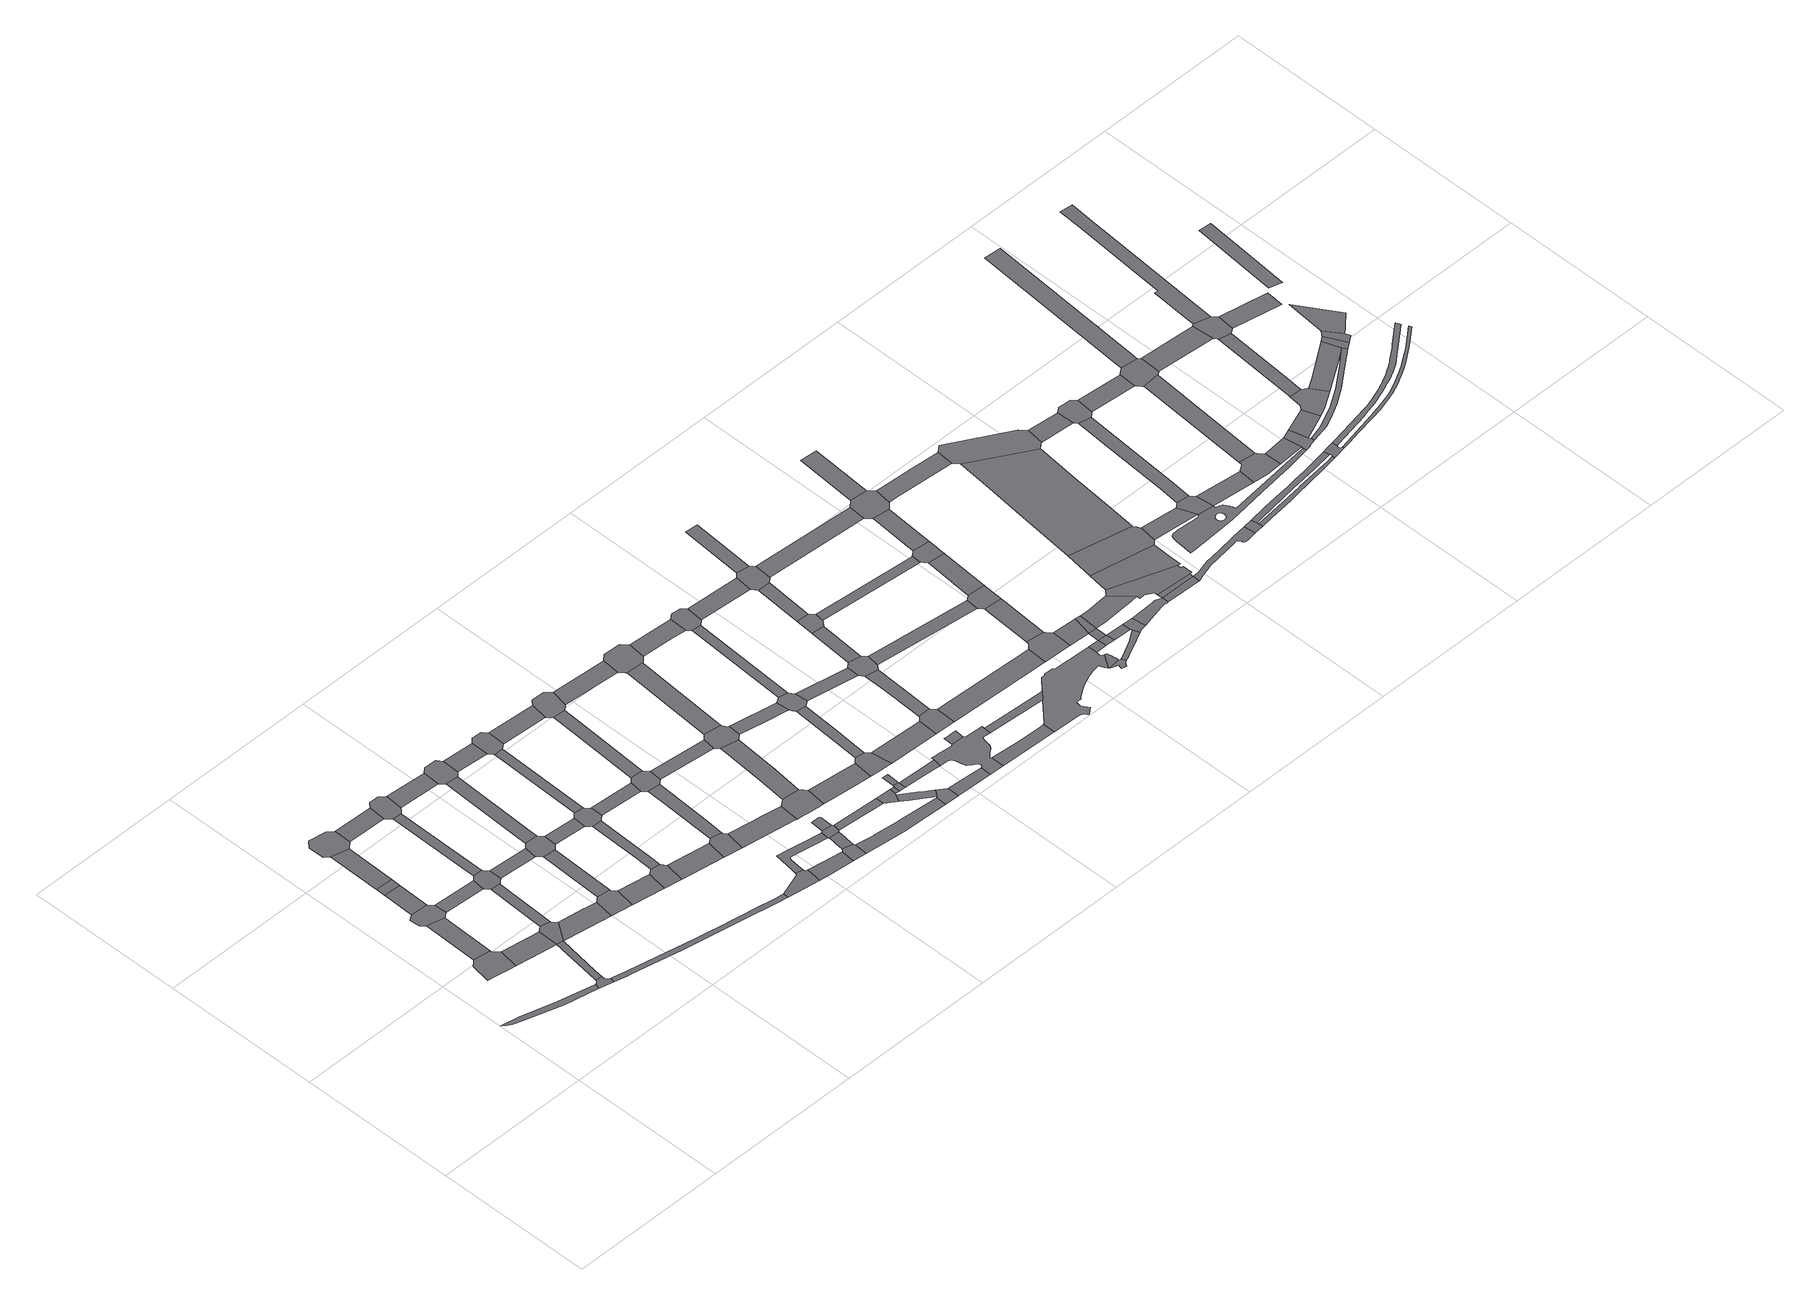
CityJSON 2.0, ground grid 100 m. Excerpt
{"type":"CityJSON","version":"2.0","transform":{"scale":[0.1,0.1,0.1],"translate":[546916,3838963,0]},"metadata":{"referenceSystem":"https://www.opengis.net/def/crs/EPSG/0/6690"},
"CityObjects":{
"road1":{"type":"Road","attributes":{"RoadStructureAttribute.sectionType":"1"},"geometry":[{"type":"MultiSurface","lod":"1","boundaries":[[[0,1,2,3,4,5,6,7,8,9]]]}]},
"road2":{"type":"Road","geometry":[{"type":"MultiSurface","lod":"1","boundaries":[[[10,11,12,13,14,15,16,17,18,19,20,21]]]}]},
"road3":{"type":"Road","attributes":{"RoadStructureAttribute.sectionType":"1"},"geometry":[{"type":"MultiSurface","lod":"1","boundaries":[[[22,10,21,23]]]}]},
"road4":{"type":"Road","geometry":[{"type":"MultiSurface","lod":"1","boundaries":[[[24,25,26,27,28,29,30,9,8,31,32]]]}]},
"road5":{"type":"Road","geometry":[{"type":"MultiSurface","lod":"1","boundaries":[[[33,34,35,36,37,38,39,22,23,40,41,42,43,44,45]]]}]},
"road6":{"type":"Road","attributes":{"RoadStructureAttribute.sectionType":"1"},"geometry":[{"type":"MultiSurface","lod":"1","boundaries":[[[18,17,46,47,48]]]}]},
"road7":{"type":"Road","attributes":{"RoadStructureAttribute.sectionType":"1"},"geometry":[{"type":"MultiSurface","lod":"1","boundaries":[[[49,50,33,45,51]]]}]},
"road8":{"type":"Road","attributes":{"RoadStructureAttribute.sectionType":"1"},"geometry":[{"type":"MultiSurface","lod":"1","boundaries":[[[47,52,28,27,53,54]]]}]},
"road9":{"type":"Road","geometry":[{"type":"MultiSurface","lod":"1","boundaries":[[[55,49,51,56,57]]]}]},
"road10":{"type":"Road","attributes":{"RoadStructureAttribute.sectionType":"1"},"geometry":[{"type":"MultiSurface","lod":"1","boundaries":[[[58,59,55,57,60,61]]]}]},
"road11":{"type":"Road","attributes":{"RoadStructureAttribute.sectionType":"1"},"geometry":[{"type":"MultiSurface","lod":"1","boundaries":[[[62,43,42,63,64,65]]]}]},
"road12":{"type":"Road","geometry":[{"type":"MultiSurface","lod":"1","boundaries":[[[66,67,68,48,47,54,69,70,71]]]}]},
"road13":{"type":"Road","geometry":[{"type":"MultiSurface","lod":"1","boundaries":[[[72,73,74,75,76,77,78,58,61,79,80,81,82,83]]]}]},
"road14":{"type":"Road","attributes":{"RoadStructureAttribute.sectionType":"1"},"geometry":[{"type":"MultiSurface","lod":"1","boundaries":[[[84,66,71,85,86]]]}]},
"road15":{"type":"Road","attributes":{"RoadStructureAttribute.sectionType":"1"},"geometry":[{"type":"MultiSurface","lod":"1","boundaries":[[[87,88,69,54,89,90,91]]]}]},
"road16":{"type":"Road","geometry":[{"type":"MultiSurface","lod":"1","boundaries":[[[92,93,94,95,65,64,96,97,98,84,86,99,100,101,102,103,104,105]]]}]},
"road17":{"type":"Road","attributes":{"RoadStructureAttribute.sectionType":"1"},"geometry":[{"type":"MultiSurface","lod":"1","boundaries":[[[82,81,106,107]]]}]},
"road18":{"type":"Road","attributes":{"RoadStructureAttribute.sectionType":"1"},"geometry":[{"type":"MultiSurface","lod":"1","boundaries":[[[108,92,105,109]]]}]},
"road19":{"type":"Road","attributes":{"RoadStructureAttribute.sectionType":"1"},"geometry":[{"type":"MultiSurface","lod":"1","boundaries":[[[110,111,112,113,114,115,116,117,118,119,120,32,31,121,122,123,124,125,126,127,128]]]}]},
"road20":{"type":"Road","geometry":[{"type":"MultiSurface","lod":"1","boundaries":[[[129,130,131,91,90,132,133,134,135,136,137]]]}]},
"road21":{"type":"Road","attributes":{"RoadStructureAttribute.sectionType":"1"},"geometry":[{"type":"MultiSurface","lod":"1","boundaries":[[[102,101,138,139]]]}]},
"road22":{"type":"Road","geometry":[{"type":"MultiSurface","lod":"1","boundaries":[[[140,107,106,141,142,108,109,143,144,145,146,147,148]]]}]},
"road23":{"type":"Road","attributes":{"RoadStructureAttribute.sectionType":"1"},"geometry":[{"type":"MultiSurface","lod":"1","boundaries":[[[149,129,137,150]]]}]},
"road24":{"type":"Road","attributes":{"RoadStructureAttribute.sectionType":"1"},"geometry":[{"type":"MultiSurface","lod":"1","boundaries":[[[133,132,151,152]]]}]},
"road25":{"type":"Road","geometry":[{"type":"MultiSurface","lod":"1","boundaries":[[[153,154,139,138,155,156,149,150,157,158,159,160,161]]]}]},
"road26":{"type":"Road","attributes":{"RoadStructureAttribute.sectionType":"1"},"geometry":[{"type":"MultiSurface","lod":"1","boundaries":[[[146,145,162,163]]]}]},
"road27":{"type":"Road","geometry":[{"type":"MultiSurface","lod":"1","boundaries":[[[164,165,166,152,151,167,168,169,170,171]]]}]},
"road28":{"type":"Road","attributes":{"RoadStructureAttribute.sectionType":"1"},"geometry":[{"type":"MultiSurface","lod":"1","boundaries":[[[172,173,153,161,174,175]]]}]},
"road29":{"type":"Road","attributes":{"RoadStructureAttribute.sectionType":"1"},"geometry":[{"type":"MultiSurface","lod":"1","boundaries":[[[159,158,176,177]]]}]},
"road30":{"type":"Road","attributes":{"RoadStructureAttribute.sectionType":"1"},"geometry":[{"type":"MultiSurface","lod":"1","boundaries":[[[178,179,180,164,171,181,182]]]}]},
"road31":{"type":"Road","geometry":[{"type":"MultiSurface","lod":"1","boundaries":[[[183,163,162,184,185,172,175,186,187,188,189,190]]]}]},
"road32":{"type":"Road","attributes":{"RoadStructureAttribute.sectionType":"1"},"geometry":[{"type":"MultiSurface","lod":"1","boundaries":[[[168,167,191,192]]]}]},
"road33":{"type":"Road","geometry":[{"type":"MultiSurface","lod":"1","boundaries":[[[193,194,195,177,176,196,197,178,182,198,199,200,201,202,203,204]]]}]},
"road34":{"type":"Road","geometry":[{"type":"MultiSurface","lod":"1","boundaries":[[[205,206,207,208,209,128,127,210,211,212,213,214,215]]]}]},
"road35":{"type":"Road","attributes":{"RoadStructureAttribute.sectionType":"1"},"geometry":[{"type":"MultiSurface","lod":"1","boundaries":[[[189,188,216,217]]]}]},
"road36":{"type":"Road","attributes":{"RoadStructureAttribute.sectionType":"1"},"geometry":[{"type":"MultiSurface","lod":"1","boundaries":[[[218,219,193,204]]]}]},
"road37":{"type":"Road","geometry":[{"type":"MultiSurface","lod":"1","boundaries":[[[220,221,222,192,191,223,224,225,226,227]]]}]},
"road38":{"type":"Road","attributes":{"RoadStructureAttribute.sectionType":"1"},"geometry":[{"type":"MultiSurface","lod":"1","boundaries":[[[201,200,228,229]]]}]},
"road39":{"type":"Road","geometry":[{"type":"MultiSurface","lod":"1","boundaries":[[[230,231,217,216,232,233,234,219,218,235,236,237,238,239]]]}]},
"road40":{"type":"Road","attributes":{"RoadStructureAttribute.sectionType":"1"},"geometry":[{"type":"MultiSurface","lod":"1","boundaries":[[[240,212,211,241,242,243]]]}]},
"road41":{"type":"Road","attributes":{"RoadStructureAttribute.sectionType":"1"},"geometry":[{"type":"MultiSurface","lod":"1","boundaries":[[[244,245,246,220,227,247,248,249,250,251]]]}]},
"road42":{"type":"Road","attributes":{"RoadStructureAttribute.sectionType":"1"},"geometry":[{"type":"MultiSurface","lod":"1","boundaries":[[[252,253,254,255,256,205,215,257,258,259,260,261,262,263,264,265,266]]]}]},
"road43":{"type":"Road","attributes":{"RoadStructureAttribute.sectionType":"1"},"geometry":[{"type":"MultiSurface","lod":"1","boundaries":[[[267,268,224,223,269,270,271]]]}]},
"road44":{"type":"Road","geometry":[{"type":"MultiSurface","lod":"1","boundaries":[[[272,229,228,244,251,273,274,275]]]}]},
"road45":{"type":"Road","geometry":[{"type":"MultiSurface","lod":"1","boundaries":[[[276,277,243,242,278,279,280]]]}]},
"road46":{"type":"Road","attributes":{"RoadStructureAttribute.sectionType":"1"},"geometry":[{"type":"MultiSurface","lod":"1","boundaries":[[[238,237,281,282]]]}]},
"road47":{"type":"Road","attributes":{"RoadStructureAttribute.sectionType":"1"},"geometry":[{"type":"MultiSurface","lod":"1","boundaries":[[[283,284,285,276,280,286,287,288]]]}]},
"road48":{"type":"Road","geometry":[{"type":"MultiSurface","lod":"1","boundaries":[[[289,266,265,283,288,290,291,292]]]}]},
"road49":{"type":"Road","attributes":{"RoadStructureAttribute.sectionType":"1"},"geometry":[{"type":"MultiSurface","lod":"1","boundaries":[[[293,294,272,275,295,296]]]}]},
"road50":{"type":"Road","attributes":{"RoadStructureAttribute.sectionType":"1"},"geometry":[{"type":"MultiSurface","lod":"1","boundaries":[[[297,298,299,300,301,289,292]]]}]},
"road51":{"type":"Road","geometry":[{"type":"MultiSurface","lod":"1","boundaries":[[[302,303,304,271,270,305,306,307,308,309,310,311,312]]]}]},
"road52":{"type":"Road","attributes":{"RoadStructureAttribute.sectionType":"1"},"geometry":[{"type":"MultiSurface","lod":"1","boundaries":[[[274,273,313,314]]]}]},
"road53":{"type":"Road","geometry":[{"type":"MultiSurface","lod":"1","boundaries":[[[315,282,281,316,293,296,317,318,319,320]]]}]},
"road54":{"type":"Road","attributes":{"RoadStructureAttribute.sectionType":"1"},"geometry":[{"type":"MultiSurface","lod":"1","boundaries":[[[291,290,321,322]]]}]},
"road55":{"type":"Road","attributes":{"RoadStructureAttribute.sectionType":"1"},"geometry":[{"type":"MultiSurface","lod":"1","boundaries":[[[323,324,325,326,327,279,278,328,329,330,331,332]]]}]},
"road56":{"type":"Road","attributes":{"RoadStructureAttribute.sectionType":"1"},"geometry":[{"type":"MultiSurface","lod":"1","boundaries":[[[333,334,302,312,335,336]]]}]},
"road57":{"type":"Road","attributes":{"RoadStructureAttribute.sectionType":"1"},"geometry":[{"type":"MultiSurface","lod":"1","boundaries":[[[309,308,337,338,339]]]}]},
"road58":{"type":"Road","geometry":[{"type":"MultiSurface","lod":"1","boundaries":[[[340,341,342,314,313,343,344,333,336,345,346,347,348,349,350]]]}]},
"road59":{"type":"Road","geometry":[{"type":"MultiSurface","lod":"1","boundaries":[[[322,321,351,352,353,354]]]}]},
"road60":{"type":"Road","attributes":{"RoadStructureAttribute.sectionType":"1"},"geometry":[{"type":"MultiSurface","lod":"1","boundaries":[[[319,318,355,356,357,358]]]}]},
"road61":{"type":"Road","attributes":{"RoadStructureAttribute.sectionType":"1"},"geometry":[{"type":"MultiSurface","lod":"1","boundaries":[[[354,353,359,360]]]}]},
"road62":{"type":"Road","attributes":{"RoadStructureAttribute.sectionType":"1"},"geometry":[{"type":"MultiSurface","lod":"1","boundaries":[[[361,362,352,351,363,364,365,366]]]}]},
"road63":{"type":"Road","geometry":[{"type":"MultiSurface","lod":"1","boundaries":[[[367,360,359,368,369,370]]]}]},
"road64":{"type":"Road","attributes":{"RoadStructureAttribute.sectionType":"1"},"geometry":[{"type":"MultiSurface","lod":"1","boundaries":[[[371,372,367,370]]]}]},
"road65":{"type":"Road","attributes":{"RoadStructureAttribute.sectionType":"1"},"geometry":[{"type":"MultiSurface","lod":"1","boundaries":[[[373,340,350,374]]]}]},
"road66":{"type":"Road","geometry":[{"type":"MultiSurface","lod":"1","boundaries":[[[366,365,332,331,375,376]]]}]},
"road67":{"type":"Road","geometry":[{"type":"MultiSurface","lod":"1","boundaries":[[[377,378,379,339,338,380,381,382,383,384,385,386,387]]]}]},
"road68":{"type":"Road","attributes":{"RoadStructureAttribute.sectionType":"1"},"geometry":[{"type":"MultiSurface","lod":"1","boundaries":[[[347,346,388,389,390]]]}]},
"road69":{"type":"Road","attributes":{"RoadStructureAttribute.sectionType":"1"},"geometry":[{"type":"MultiSurface","lod":"1","boundaries":[[[369,368,391,392,393,394]]]}]},
"road70":{"type":"Road","geometry":[{"type":"MultiSurface","lod":"1","boundaries":[[[395,358,357,396,397,373,374,398,399,400,401,402]]]}]},
"road71":{"type":"Road","attributes":{"RoadStructureAttribute.sectionType":"1"},"geometry":[{"type":"MultiSurface","lod":"1","boundaries":[[[403,404,377,387,405,406]]]}]},
"road72":{"type":"Road","attributes":{"RoadStructureAttribute.sectionType":"1"},"geometry":[{"type":"MultiSurface","lod":"1","boundaries":[[[407,376,375,408,409,410]]]}]},
"road73":{"type":"Road","geometry":[{"type":"MultiSurface","lod":"1","boundaries":[[[411,412,390,389,413,403,406,414,415,416,417,418]]]}]},
"road74":{"type":"Road","attributes":{"RoadStructureAttribute.sectionType":"1"},"geometry":[{"type":"MultiSurface","lod":"1","boundaries":[[[384,383,419,420]]]}]},
"road75":{"type":"Road","geometry":[{"type":"MultiSurface","lod":"1","boundaries":[[[421,422,423,424,425,394,393,426,427,428,429,430,431,432,433,434,435,436,437,438,410,409,439,440,441,442,443,444,445,446,447,448,449,450,451,452,453,454,455,456,457,458,459,460]]]}]},
"road76":{"type":"Road","attributes":{"RoadStructureAttribute.sectionType":"1"},"geometry":[{"type":"MultiSurface","lod":"1","boundaries":[[[401,400,461,462,463]]]}]},
"road77":{"type":"Road","attributes":{"RoadStructureAttribute.sectionType":"1"},"geometry":[{"type":"MultiSurface","lod":"1","boundaries":[[[464,411,418,465]]]}]},
"road78":{"type":"Road","attributes":{"RoadStructureAttribute.sectionType":"1"},"geometry":[{"type":"MultiSurface","lod":"1","boundaries":[[[466,467,468,469,460,459]]]}]},
"road79":{"type":"Road","attributes":{"RoadStructureAttribute.sectionType":"1"},"geometry":[{"type":"MultiSurface","lod":"1","boundaries":[[[416,415,470,471,472]]]}]},
"road80":{"type":"Road","geometry":[{"type":"MultiSurface","lod":"1","boundaries":[[[473,474,475,476,477,420,419,478,479]]]}]},
"road81":{"type":"Road","attributes":{"RoadStructureAttribute.sectionType":"1"},"geometry":[{"type":"MultiSurface","lod":"1","boundaries":[[[480,481,482,440,439,483,484,485]]]}]},
"road82":{"type":"Road","geometry":[{"type":"MultiSurface","lod":"1","boundaries":[[[486,463,462,487,464,465,488,489,490,491,492]]]}]},
"road83":{"type":"Road","attributes":{"RoadStructureAttribute.sectionType":"1"},"geometry":[{"type":"MultiSurface","lod":"1","boundaries":[[[493,494,495,496,475,474,497,498,499]]]}]},
"road84":{"type":"Road","geometry":[{"type":"MultiSurface","lod":"1","boundaries":[[[500,501,502,472,471,503,493,499,504,505,506,507,508]]]}]},
"road85":{"type":"Road","attributes":{"RoadStructureAttribute.sectionType":"1"},"geometry":[{"type":"MultiSurface","lod":"1","boundaries":[[[509,455,454,510,511,512]]]}]},
"road86":{"type":"Road","attributes":{"RoadStructureAttribute.sectionType":"1"},"geometry":[{"type":"MultiSurface","lod":"1","boundaries":[[[513,500,508,514,515]]]}]},
"road87":{"type":"Road","attributes":{"RoadStructureAttribute.sectionType":"1"},"geometry":[{"type":"MultiSurface","lod":"1","boundaries":[[[491,490,516,517]]]}]},
"road88":{"type":"Road","geometry":[{"type":"MultiSurface","lod":"1","boundaries":[[[518,513,515,519,520,521,522,523,524]]]}]},
"road89":{"type":"Road","attributes":{"RoadStructureAttribute.sectionType":"1"},"geometry":[{"type":"MultiSurface","lod":"1","boundaries":[[[479,478,525,526,527]]]}]},
"road90":{"type":"Road","attributes":{"RoadStructureAttribute.sectionType":"1"},"geometry":[{"type":"MultiSurface","lod":"1","boundaries":[[[528,518,524,529,530]]]}]},
"road91":{"type":"Road","geometry":[{"type":"MultiSurface","lod":"1","boundaries":[[[531,517,516,532,528,530,533,534,535,536]]]}]},
"road92":{"type":"Road","geometry":[{"type":"MultiSurface","lod":"1","boundaries":[[[537,538,539,540,541,542,512,511,543,544,545,485,484,546,547,548,549,550,551,552,553,554,555,556,557,558,559,560,561,562,563,564,565,566,567,568,569,570,571,572,573,574]]]}]},
"road93":{"type":"Road","attributes":{"RoadStructureAttribute.sectionType":"1"},"geometry":[{"type":"MultiSurface","lod":"1","boundaries":[[[506,505,575,576]]]}]},
"road94":{"type":"Road","attributes":{"RoadStructureAttribute.sectionType":"1"},"geometry":[{"type":"MultiSurface","lod":"1","boundaries":[[[577,531,536,578]]]}]},
"road95":{"type":"Road","attributes":{"RoadStructureAttribute.sectionType":"1"},"geometry":[{"type":"MultiSurface","lod":"1","boundaries":[[[522,521,579,580]]]}]},
"road96":{"type":"Road","geometry":[{"type":"MultiSurface","lod":"1","boundaries":[[[581,582,583,584,527,526,585,586,587,588,589]]]}]},
"road97":{"type":"Road","geometry":[{"type":"MultiSurface","lod":"1","boundaries":[[[590,591,592,593,594,595,596,597,598,599,600,601,602,603]]]}]},
"road98":{"type":"Road","attributes":{"RoadStructureAttribute.sectionType":"1"},"geometry":[{"type":"MultiSurface","lod":"1","boundaries":[[[604,605,606,607,608,609,571,570,593,592]]]}]},
"road99":{"type":"Road","attributes":{"RoadStructureAttribute.sectionType":"1"},"geometry":[{"type":"MultiSurface","lod":"1","boundaries":[[[610,611,581,589,612,613]]]}]},
"road100":{"type":"Road","attributes":{"RoadStructureAttribute.sectionType":"1"},"geometry":[{"type":"MultiSurface","lod":"1","boundaries":[[[535,534,614,615]]]}]},
"road101":{"type":"Road","geometry":[{"type":"MultiSurface","lod":"1","boundaries":[[[574,573,616,617]]]}]},
"road102":{"type":"Road","attributes":{"RoadStructureAttribute.sectionType":"1"},"geometry":[{"type":"MultiSurface","lod":"1","boundaries":[[[586,585,618,619]]]}]},
"road103":{"type":"Road","geometry":[{"type":"MultiSurface","lod":"1","boundaries":[[[620,621,576,575,622,623,610,613,624,625,626]]]}]},
"road104":{"type":"Road","geometry":[{"type":"MultiSurface","lod":"1","boundaries":[[[617,616,627,628,629]]]}]},
"road105":{"type":"Road","attributes":{"RoadStructureAttribute.sectionType":"1"},"geometry":[{"type":"MultiSurface","lod":"1","boundaries":[[[618,617,629,630]]]}]},
"road106":{"type":"Road","attributes":{"RoadStructureAttribute.sectionType":"1"},"geometry":[{"type":"MultiSurface","lod":"1","boundaries":[[[631,632,633,634,635,603,602,636,637,638,639]]]}]},
"road107":{"type":"Road","geometry":[{"type":"MultiSurface","lod":"1","boundaries":[[[619,618,630,640]]]}]},
"road108":{"type":"Road","attributes":{"RoadStructureAttribute.sectionType":"1"},"geometry":[{"type":"MultiSurface","lod":"1","boundaries":[[[641,620,626,642]]]}]},
"road109":{"type":"Road","attributes":{"RoadStructureAttribute.sectionType":"1"},"geometry":[{"type":"MultiSurface","lod":"1","boundaries":[[[643,629,628,644,645]]]}]},
"road110":{"type":"Road","geometry":[{"type":"MultiSurface","lod":"1","boundaries":[[[646,647,648,580,579,649,650,641,642,651,652,653]]]}]},
"road111":{"type":"Road","geometry":[{"type":"MultiSurface","lod":"1","boundaries":[[[645,644,654,655,631,639,656,657,658,659]]]}]},
"road112":{"type":"Road","attributes":{"RoadStructureAttribute.sectionType":"1"},"geometry":[{"type":"MultiSurface","lod":"1","boundaries":[[[660,661,662,640,630,663,664,665,666]]]}]},
"road113":{"type":"Road","attributes":{"RoadStructureAttribute.sectionType":"1"},"geometry":[{"type":"MultiSurface","lod":"1","boundaries":[[[667,646,653,668]]]}]},
"road114":{"type":"Road","attributes":{"RoadStructureAttribute.sectionType":"1"},"geometry":[{"type":"MultiSurface","lod":"1","boundaries":[[[669,670,659,658,671,672,673,674,675,676,677,678,679]]]}]},
"road115":{"type":"Road","geometry":[{"type":"MultiSurface","lod":"1","boundaries":[[[680,615,614,681,682,667,668,683,684,685,686,687,688,689]]]}]},
"road116":{"type":"Road","attributes":{"RoadStructureAttribute.sectionType":"1"},"geometry":[{"type":"MultiSurface","lod":"1","boundaries":[[[690,680,689,691]]]}]},
"road117":{"type":"Road","geometry":[{"type":"MultiSurface","lod":"1","boundaries":[[[692,660,666,693,694,695,696,697,698,699,700,701,702]]]}]},
"road118":{"type":"Road","geometry":[{"type":"MultiSurface","lod":"1","boundaries":[[[679,678,703,704]]]}]},
"road119":{"type":"Road","attributes":{"RoadStructureAttribute.sectionType":"1"},"geometry":[{"type":"MultiSurface","lod":"1","boundaries":[[[705,692,702,706,707,708]]]}]},
"road120":{"type":"Road","attributes":{"RoadStructureAttribute.sectionType":"7"},"geometry":[{"type":"MultiSurface","lod":"1","boundaries":[[[697,709,710,679,704,711,698]]]}]},
"road121":{"type":"Road","attributes":{"RoadStructureAttribute.sectionType":"1"},"geometry":[{"type":"MultiSurface","lod":"1","boundaries":[[[712,713,686,685,714,715,716,717]]]}]},
"road122":{"type":"Road","geometry":[{"type":"MultiSurface","lod":"1","boundaries":[[[718,719,705,708,720,721,722,723,724,725,726]]]}]},
"road123":{"type":"Road","geometry":[{"type":"MultiSurface","lod":"1","boundaries":[[[727,728,729,718,726,730,731,732,733,734]]]}]},
"road124":{"type":"Road","attributes":{"RoadStructureAttribute.sectionType":"1"},"geometry":[{"type":"MultiSurface","lod":"1","boundaries":[[[735,736,737,738,739,740,741,742,743,744,745,746,704,703,747,748,749,750,751,752,753,754,755,756,757,758,759,760,761,762,763]]]}]},
"road125":{"type":"Road","attributes":{"RoadStructureAttribute.sectionType":"1"},"geometry":[{"type":"MultiSurface","lod":"1","boundaries":[[[723,722,764,765,766]]]}]},
"road126":{"type":"Road","geometry":[{"type":"MultiSurface","lod":"1","boundaries":[[[767,717,716,768,769,727,734,770,771,772,773,774,775]]]}]},
"road127":{"type":"Road","geometry":[{"type":"MultiSurface","lod":"1","boundaries":[[[776,777,766,765,778,779,780,781]]]}]},
"road128":{"type":"Road","geometry":[{"type":"MultiSurface","lod":"1","boundaries":[[[782,783,735,763,784,785,786]]]}]},
"road129":{"type":"Road","attributes":{"RoadStructureAttribute.sectionType":"1"},"geometry":[{"type":"MultiSurface","lod":"1","boundaries":[[[787,788,789,776,781,790,791]]]}]},
"road130":{"type":"Road","attributes":{"RoadStructureAttribute.sectionType":"1"},"geometry":[{"type":"MultiSurface","lod":"1","boundaries":[[[773,772,792,793]]]}]},
"road131":{"type":"Road","geometry":[{"type":"MultiSurface","lod":"1","boundaries":[[[765,794,795,796,797,798,799,800,801,802,803,804,805,806,807,808,809,810,811,812,813,814,815,816,817,818,819,820,821,822,823,778],[824,825,826,827,828,829,830,831,832,833,834,835,836,837,838,839,840,841,842,843,844,845,846]]]}]},
"road132":{"type":"Road","attributes":{"RoadStructureAttribute.sectionType":"1"},"geometry":[{"type":"MultiSurface","lod":"1","boundaries":[[[779,778,847,848]]]}]},
"road133":{"type":"Road","geometry":[{"type":"MultiSurface","lod":"1","boundaries":[[[849,850,851,793,792,852,853,787,791,854,855,856,857,858,859]]]}]},
"road134":{"type":"Road","geometry":[{"type":"MultiSurface","lod":"1","boundaries":[[[860,861,862,863,864,785,784,865,866,867,868,869,870,871]]]}]},
"road135":{"type":"Road","attributes":{"RoadStructureAttribute.sectionType":"1"},"geometry":[{"type":"MultiSurface","lod":"1","boundaries":[[[872,873,874,875,876,877,878,879,880,881,882,782,786,883,884,885,886,887]]]}]},
"road136":{"type":"Road","geometry":[{"type":"MultiSurface","lod":"1","boundaries":[[[888,889,890,891,848,847,892,893,894,895,896,897]]]}]},
"road137":{"type":"Road","attributes":{"RoadStructureAttribute.sectionType":"1"},"geometry":[{"type":"MultiSurface","lod":"1","boundaries":[[[856,855,898,899]]]}]},
"road138":{"type":"Road","attributes":{"RoadStructureAttribute.sectionType":"1"},"geometry":[{"type":"MultiSurface","lod":"1","boundaries":[[[900,894,893,901]]]}]},
"road139":{"type":"Road","attributes":{"RoadStructureAttribute.sectionType":"1"},"geometry":[{"type":"MultiSurface","lod":"1","boundaries":[[[902,903,904,905,888,897]]]}]},
"road140":{"type":"Road","geometry":[{"type":"MultiSurface","lod":"1","boundaries":[[[906,900,901,812,811,907,908,909,910,911,912]]]}]},
"road141":{"type":"Road","geometry":[{"type":"MultiSurface","lod":"1","boundaries":[[[913,914,872,887,915,916,860,871,917,918,919,920,921,922,923,924]]]}]},
"road142":{"type":"Road","geometry":[{"type":"MultiSurface","lod":"1","boundaries":[[[925,926,927,899,898,928,929,904,903,930,931,932,933,934]]]}]},
"road143":{"type":"Road","attributes":{"RoadStructureAttribute.sectionType":"1"},"geometry":[{"type":"MultiSurface","lod":"1","boundaries":[[[935,906,912,936]]]}]},
"road144":{"type":"Road","attributes":{"RoadStructureAttribute.sectionType":"1"},"geometry":[{"type":"MultiSurface","lod":"1","boundaries":[[[937,925,934,938,939,940,941,942]]]}]},
"road145":{"type":"Road","geometry":[{"type":"MultiSurface","lod":"1","boundaries":[[[943,944,945,946,935,936,947,948,949,950,951,952]]]}]},
"road146":{"type":"Road","attributes":{"RoadStructureAttribute.sectionType":"1"},"geometry":[{"type":"MultiSurface","lod":"1","boundaries":[[[933,932,953,954]]]}]},
"road147":{"type":"Road","geometry":[{"type":"MultiSurface","lod":"1","boundaries":[[[955,956,957,958,959,911,910,960,961,962,963,964,965]]]}]},
"road148":{"type":"Road","attributes":{"RoadStructureAttribute.sectionType":"1"},"geometry":[{"type":"MultiSurface","lod":"1","boundaries":[[[966,967,943,952,968,969,970]]]}]},
"road149":{"type":"Road","attributes":{"RoadStructureAttribute.sectionType":"1"},"geometry":[{"type":"MultiSurface","lod":"1","boundaries":[[[971,972,973,974,975,976,977,978,979,980,981,982,983,984,985,986,987,988,989,990,991,992,993,994,995,913,924,996,997,998,999,1000,1001,1002,1003,1004,1005,1006,1007,1008,1009]]]}]},
"road150":{"type":"Road","geometry":[{"type":"MultiSurface","lod":"1","boundaries":[[[1010,954,953,1011,1012,966,970,1013,1014,1015,1016,1017]]]}]},
"road151":{"type":"Road","attributes":{"RoadStructureAttribute.sectionType":"1"},"geometry":[{"type":"MultiSurface","lod":"1","boundaries":[[[1018,1019,949,948,1020,955]]]}]},
"road152":{"type":"Road","geometry":[{"type":"MultiSurface","lod":"1","boundaries":[[[1021,1022,1023,1024,1025,1026,1027,1028,1029,1030,1031,1032,919,918,1033,1034,1035,1036,1037,1038,1039,1040,1041,1042,1043,1044,1045,1046,1047,1048,1049,1050]]]}]},
"road153":{"type":"Road","geometry":[{"type":"MultiSurface","lod":"1","boundaries":[[[1051,1018,955,965,1052]]]}]},
"road154":{"type":"Road","geometry":[{"type":"MultiSurface","lod":"1","boundaries":[[[1015,1014,1053,1054,1055]]]}]},
"road155":{"type":"Road","attributes":{"RoadStructureAttribute.sectionType":"1"},"geometry":[{"type":"MultiSurface","lod":"1","boundaries":[[[1056,1057,1058,1059,1060,1010,1017,1061,1062,1063]]]}]},
"road156":{"type":"Road","attributes":{"RoadStructureAttribute.sectionType":"1"},"geometry":[{"type":"MultiSurface","lod":"1","boundaries":[[[1064,1051,1052,1065,1066]]]}]},
"road157":{"type":"Road","attributes":{"RoadStructureAttribute.sectionType":"1"},"geometry":[{"type":"MultiSurface","lod":"1","boundaries":[[[1067,1068,1064,1066,1069,1070,1071,1072]]]}]},
"road158":{"type":"Road","attributes":{"RoadStructureAttribute.sectionType":"1"},"geometry":[{"type":"MultiSurface","lod":"1","boundaries":[[[1073,1074,1075,1076,1077,1078]]]}]}
},
"vertices":[
[545,445,0],[345,493,0],[127,553,0],[4,579,0],[29,559,0],[54,542,0],[109,523,0],[350,450,0],[563,406,0],[573,438,0],
[257,1023,0],[252,1018,0],[241,1009,0],[221,993,0],[200,866,0],[249,858,0],[344,842,0],[380,836,0],[401,963,0],[372,995,0],[366,1000,0],[367,1010,0],
[267,1376,0],[376,1352,0],
[646,424,0],[640,430,0],[637,439,0],[639,460,0],[598,459,0],[593,450,0],[585,442,0],[654,384,0],[661,415,0],
[270,1492,0],[265,1489,0],[240,1471,0],[237,1469,0],[242,1405,0],[248,1399,0],[262,1382,0],[382,1356,0],[408,1375,0],[409,1375,0],[405,1454,0],[385,1479,0],[379,1486,0],
[480,820,0],[644,795,0],[649,926,0],
[277,1696,0],[277,1690,0],[385,1691,0],
[599,470,0],[646,512,0],[686,788,0],
[277,1756,0],[385,1692,0],[387,1751,0],
[285,2099,0],[278,1761,0],[387,1752,0],[396,2072,0],
[678,1438,0],[660,1360,0],[671,1359,0],[679,1438,0],
[682,951,0],[673,944,0],[670,942,0],[769,904,0],[741,933,0],[741,936,0],
[289,2264,0],[285,2260,0],[260,2234,0],[253,2227,0],[255,2124,0],[267,2114,0],[282,2101,0],[401,2077,0],[428,2102,0],[434,2107,0],[437,2216,0],[401,2248,0],
[700,1327,0],[742,941,0],[759,1323,0],
[941,878,0],[938,879,0],[713,784,0],[997,739,0],[1017,865,0],
[706,1464,0],[704,1462,0],[698,1456,0],[684,1443,0],[678,1352,0],[692,1337,0],[700,1328,0],[761,1324,0],[770,1331,0],[793,1350,0],[792,1430,0],[773,1451,0],[766,1460,0],[766,1462,0],
[682,2099,0],[690,2208,0],
[716,2065,0],[774,2060,0],
[1733,211,0],[1702,215,0],[1667,220,0],[1590,234,0],[1322,282,0],[1287,288,0],[1179,307,0],[950,352,0],[944,354,0],[769,390,0],[673,412,0],[737,365,0],[753,361,0],[1076,293,0],[1482,221,0],[1652,191,0],[1683,186,0],[1744,177,0],[1747,209,0],
[1050,889,0],[1039,883,0],[1034,879,0],[1134,718,0],[1154,845,0],[1142,860,0],[1130,876,0],[1130,880,0],[1130,881,0],
[1034,1333,0],[1043,1413,0],
[718,2236,0],[693,2089,0],[707,2074,0],[787,2075,0],[800,2091,0],[803,2095,0],[811,2205,0],[787,2227,0],[779,2234,0],
[1065,1301,0],[1144,1295,0],
[1340,685,0],[1360,812,0],
[1071,1440,0],[1062,1431,0],[1058,1311,0],[1065,1304,0],[1155,1305,0],[1176,1324,0],[1178,1404,0],[1161,1425,0],[1151,1437,0],
[1069,2078,0],[1073,2187,0],
[1392,834,0],[1389,832,0],[1385,829,0],[1452,667,0],[1472,795,0],[1460,811,0],[1451,825,0],[1451,828,0],
[1096,2048,0],[1074,1513,0],[1154,1509,0],[1177,2043,0],
[1380,1308,0],[1383,1389,0],
[1408,1278,0],[1398,950,0],[1396,883,0],[1455,884,0],[1468,1274,0],
[1104,2211,0],[1075,2072,0],[1077,2069,0],[1197,2061,0],[1200,2063,0],[1205,2068,0],[1208,2178,0],[1185,2210,0],
[1724,625,0],[1744,751,0],
[1412,1415,0],[1408,1412,0],[1403,1408,0],[1400,1288,0],[1408,1280,0],[1470,1276,0],[1477,1282,0],[1498,1301,0],[1501,1381,0],[1475,1403,0],[1471,1407,0],[1471,1410,0],
[1902,272,0],[1901,268,0],[1899,263,0],[1884,255,0],[1797,226,0],[1854,161,0],[1952,147,0],[1962,244,0],[1949,251,0],[1947,256,0],[1947,261,0],
[1409,2054,0],[1410,2163,0],
[1491,2022,0],[1433,2018,0],
[1774,773,0],[1770,770,0],[1768,768,0],[1842,606,0],[1862,733,0],[1849,749,0],[1845,754,0],[1846,761,0],
[1772,1282,0],[1783,1362,0],
[1440,2191,0],[1439,2191,0],[1413,2048,0],[1431,2022,0],[1432,2020,0],[1501,2028,0],[1518,2041,0],[1523,2044,0],[1528,2157,0],[1500,2186,0],
[1989,240,0],[2018,137,0],[2177,121,0],[2187,211,0],
[1798,1254,0],[1793,1135,0],[1781,887,0],[1857,888,0],[1871,1130,0],[1871,1133,0],[1873,1134,0],[1878,1245,0],
[2163,395,0],[2133,400,0],[2004,422,0],[1925,436,0],[1906,302,0],[1948,277,0],[1950,300,0],[1956,364,0],[1965,374,0],[1970,376,0],[2037,366,0],[2110,354,0],[2128,351,0],[2208,339,0],[2213,386,0],
[2085,697,0],[2027,705,0],[2185,552,0],[2195,550,0],[2207,677,0],
[1807,1388,0],[1908,1272,0],[1913,1352,0],[1887,1384,0],
[2202,224,0],[2194,214,0],[2266,111,0],[2272,197,0],[2267,207,0],
[1816,2026,0],[1834,2137,0],
[2216,329,0],[2210,283,0],[2209,275,0],[2274,267,0],[2275,278,0],[2281,327,0],
[2225,396,0],[2288,334,0],[2298,382,0],[2290,389,0],
[1848,1995,0],[1839,1874,0],[1919,1869,0],[1927,1990,0],
[2292,472,0],[2284,477,0],[2242,479,0],[2232,479,0],[2232,478,0],
[2249,709,0],[2248,707,0],[2232,695,0],[2239,544,0],[2265,540,0],[2336,533,0],[2375,530,0],[2390,658,0],[2374,679,0],[2361,697,0],[2359,699,0],
[2270,1234,0],[2278,1314,0],
[1863,2166,0],[1822,2021,0],[1950,2012,0],[1955,2017,0],[1978,2126,0],[1944,2163,0],
[2596,310,0],[2598,364,0],
[2563,160,0],[2542,162,0],[2470,170,0],[2394,178,0],[2392,178,0],[2431,94,0],[2535,83,0],[2627,80,0],[2820,73,0],[2823,140,0],
[2295,1206,0],[2269,892,0],[2381,893,0],[2405,1182,0],
[2567,510,0],[2695,499,0],[2707,626,0],
[2309,1343,0],[2303,1338,0],[2297,1332,0],[2290,1212,0],[2292,1210,0],[2410,1187,0],[2436,1211,0],[2443,1290,0],[2435,1291,0],[2422,1318,0],[2418,1327,0],
[2664,262,0],[2686,308,0],[2693,316,0],[2695,358,0],
[2138,2004,0],[2140,2004,0],[2324,1991,0],[2332,2102,0],
[2720,314,0],[2723,356,0],
[2797,230,0],[2783,240,0],[2685,247,0],[2707,231,0],[2830,145,0],[2859,186,0],
[2728,366,0],[2762,311,0],[2765,359,0],[2763,362,0],
[2767,444,0],[2730,446,0],
[2354,1953,0],[2465,1945,0],
[2912,69,0],[2915,146,0],
[2738,653,0],[2737,652,0],[2732,648,0],[2741,495,0],[2752,494,0],[2779,492,0],[2840,489,0],[2823,620,0],[2799,645,0],[2798,646,0],[2798,647,0],
[2593,1181,0],[2748,1153,0],[2743,1235,0],
[2913,301,0],[2994,296,0],[3006,295,0],[3015,347,0],
[2370,2135,0],[2328,1987,0],[2350,1958,0],[2470,1949,0],[2496,1975,0],[2501,1979,0],[2513,2090,0],[2480,2131,0],
[2772,1117,0],[2755,896,0],[2816,897,0],[2829,1108,0],
[3010,139,0],[3064,64,0],[3143,61,0],[3145,130,0],
[2779,1258,0],[2768,1251,0],[2761,1133,0],[2840,1116,0],[2864,1132,0],[2860,1214,0],[2847,1232,0],[2837,1246,0],
[3163,477,0],[3168,605,0],
[3160,358,0],[3150,355,0],[3063,363,0],[3040,365,0],[3015,367,0],[3061,292,0],[3079,282,0],[3086,272,0],[3089,262,0],[3091,247,0],[3097,222,0],[3098,220,0],[3107,198,0],[3125,180,0],[3155,163,0],[3162,151,0],[3162,141,0],[3155,133,0],[3235,58,0],[3237,141,0],[3235,144,0],[3232,149,0],[3235,154,0],[3240,159,0],[3245,164,0],[3257,177,0],[3282,194,0],[3294,210,0],[3299,217,0],[3301,237,0],[3304,260,0],[3309,277,0],[3313,282,0],[3366,279,0],[3368,325,0],[3370,343,0],[3253,349,0],[3250,354,0],[3245,361,0],[3165,361,0],
[2708,1965,0],[2797,1958,0],[2799,2070,0],
[2820,1930,0],[2880,1926,0],
[3250,421,0],[3232,421,0],[3187,421,0],[3167,421,0],
[3183,1075,0],[3188,1074,0],[3191,1154,0],
[3287,613,0],[3271,633,0],[3192,630,0],[3192,627,0],[3191,626,0],[3292,471,0],[3297,600,0],
[3588,122,0],[3523,125,0],[3442,128,0],[3572,45,0],[3606,44,0],[3608,123,0],
[2832,2095,0],[2800,1955,0],[2881,1927,0],[2906,1948,0],[2910,1952,0],[2920,2062,0],[2892,2091,0],
[3209,1042,0],[3205,901,0],[3203,855,0],[3203,854,0],[3283,851,0],[3285,902,0],[3290,1028,0],
[3222,1180,0],[3215,1174,0],[3193,1155,0],[3191,1071,0],[3310,1052,0],[3316,1059,0],[3325,1136,0],[3313,1150,0],[3301,1164,0],
[3561,315,0],[3527,269,0],[3734,256,0],[3778,304,0],
[3244,1467,0],[3301,1169,0],[3323,1461,0],
[3254,1930,0],[3263,2040,0],
[3254,1586,0],[3324,1462,0],[3343,1484,0],[3352,1494,0],[3360,1553,0],[3349,1564,0],[3332,1580,0],
[3925,446,0],[3947,445,0],[3951,572,0],
[3278,1893,0],[3357,1890,0],[3358,1893,0],
[3290,2065,0],[3258,1924,0],[3383,1915,0],[3388,1920,0],[3394,2029,0],[3370,2053,0],
[4132,363,0],[3945,371,0],[3935,383,0],[3880,385,0],[3872,375,0],[3850,377,0],[3697,216,0],[3658,172,0],[3617,128,0],[3773,38,0],[3790,36,0],[3801,31,0],[3814,23,0],[3823,12,0],[3828,5,0],[3868,38,0],[3848,70,0],[3840,85,0],[3843,100,0],[3845,115,0],[3852,118,0],[3875,115,0],[3892,130,0],[3898,135,0],[3927,156,0],[3967,179,0],[3999,194,0],[4027,204,0],[4069,217,0],[4124,225,0],[4126,215,0],[4134,193,0],[4142,180,0],[4144,178,0],[4200,261,0],[4183,276,0],[4186,301,0],[4187,361,0],
[3983,980,0],[3989,1060,0],
[3323,2471,0],[3402,2464,0],
[4022,1435,0],[4024,1495,0],
[3985,618,0],[3984,602,0],[3981,599,0],[3964,584,0],[4127,437,0],[4131,566,0],[4122,577,0],[4101,602,0],[4098,605,0],
[4234,175,0],[4229,177,0],[4226,181,0],[4152,170,0],[4164,166,0],[4180,158,0],[4200,156,0],[4197,144,0],[4192,126,0],[4220,116,0],[4229,131,0],[4239,142,0],[4251,148,0],[4241,176,0],
[4225,202,0],[4223,219,0],[4221,235,0],[4217,252,0],[4215,256,0],[4213,260,0],
[4010,948,0],[4006,909,0],[4120,910,0],[4122,940,0],
[4048,1875,0],[4059,1985,0],
[4258,302,0],[4257,359,0],
[4259,432,0],[4288,559,0],
[4021,1082,0],[4015,1078,0],[3985,980,0],[3999,962,0],[4124,965,0],[4129,1030,0],[4132,1073,0],
[4291,302,0],[4320,301,0],[4312,357,0],
[4312,429,0],
[4436,288,0],[4410,269,0],[4374,243,0],[4363,236,0],[4292,201,0],[4268,156,0],[4292,168,0],[4394,217,0],[4453,246,0],
[4320,556,0],
[4048,1400,0],[4157,1392,0],
[4351,355,0],[4431,298,0],[4432,352,0],
[4057,1521,0],[4050,1515,0],[4027,1498,0],[4025,1435,0],[4036,1419,0],[4159,1423,0],[4162,1457,0],[4166,1512,0],
[4435,295,0],[4438,293,0],[4457,248,0],[4483,256,0],[4511,262,0],[4498,349,0],
[4524,564,0],[4520,564,0],[4370,553,0],[4378,427,0],[4529,438,0],[4561,440,0],[4632,446,0],
[4082,1840,0],[4190,1830,0],
[4677,356,0],[4655,355,0],[4564,274,0],[4629,287,0],[4674,298,0],[4695,302,0],[4703,301,0],[4705,297,0],[4708,297,0],[4718,297,0],[4720,342,0],
[4096,2018,0],[4052,1870,0],[4077,1845,0],[4197,1836,0],[4222,1859,0],[4227,1864,0],[4239,1973,0],[4234,1979,0],[4210,2004,0],[4205,2009,0],
[4128,2416,0],[4237,2408,0],
[4555,596,0],[4635,424,0],[4669,425,0],[4718,398,0],[4717,376,0],[4720,376,0],[4948,366,0],[4963,366,0],[4965,429,0],[4946,429,0],[4948,454,0],
[4946,294,0],[4948,340,0],
[4572,727,0],[4966,453,0],[4968,543,0],[4972,650,0],
[4719,373,0],[4719,364,0],[4948,358,0],
[4487,1956,0],[4274,1970,0],[4275,1862,0],[4511,1846,0],[4666,1836,0],[4674,1944,0],
[4597,915,0],[4590,863,0],[4985,664,0],[4995,674,0],[4999,678,0],[5015,787,0],[5013,792,0],[5003,808,0],[4990,831,0],
[4695,1797,0],[4675,1619,0],[4635,1255,0],[5000,919,0],[5007,982,0],[5041,1318,0],[5067,1573,0],[5068,1579,0],
[5399,408,0],[5354,402,0],[5318,397,0],[5263,390,0],[5215,384,0],[5177,378,0],[5133,373,0],[5107,369,0],[5085,367,0],[5054,360,0],[5001,344,0],[4981,340,0],[4957,296,0],[4966,301,0],[4971,302,0],[4973,303,0],[5063,330,0],[5278,360,0],[5286,362,0],[5296,361,0],[5302,357,0],[5308,352,0],[5311,341,0],[5312,334,0],[5313,333,0],[5320,326,0],[5328,324,0],[5339,324,0],[5406,333,0],
[5269,649,0],[5297,646,0],[5250,761,0],
[4714,1975,0],[4667,1835,0],[4681,1816,0],[5087,1594,0],[5105,1608,0],[5108,1608,0],[5121,1720,0],[5118,1724,0],[5087,1761,0],
[5282,785,0],[5264,771,0],[5397,635,0],[5385,746,0],[5380,753,0],[5362,778,0],
[5459,416,0],[5413,410,0],[5469,341,0],[5467,369,0],[5467,381,0],
[5344,1567,0],[5324,1303,0],[5296,922,0],[5374,922,0],[5423,1555,0],
[5328,1592,0],[5323,1702,0],
[5296,641,0],[5287,634,0],[5264,631,0],[5189,636,0],[5134,640,0],[5104,637,0],[5087,630,0],[5080,615,0],[5075,590,0],[5063,470,0],[5084,471,0],[5353,487,0],[5396,490,0],[5514,505,0],[5650,523,0],[5890,553,0],[5984,568,0],[6038,577,0],[6035,599,0],[6017,597,0],[5468,536,0],[5463,556,0],[5455,573,0],[5445,591,0],[5443,594,0],[5435,603,0],[5433,604,0],[5420,611,0],[5397,615,0],[5397,630,0],[5353,522,0],[5346,527,0],[5340,537,0],[5339,540,0],[5338,545,0],[5338,555,0],[5343,565,0],[5350,570,0],[5358,575,0],[5368,575,0],[5375,575,0],[5376,575,0],[5383,570,0],[5387,566,0],[5390,562,0],[5393,553,0],[5393,543,0],[5392,540,0],[5390,535,0],[5386,528,0],[5376,520,0],[5366,520,0],[5363,520,0],
[5672,605,0],[5680,714,0],
[5357,1728,0],[5335,1712,0],[5329,1707,0],[5333,1586,0],[5344,1573,0],[5449,1576,0],[5454,1580,0],[5464,1692,0],[5460,1696,0],[5455,1701,0],[5436,1721,0],
[6096,447,0],[6059,439,0],[5818,411,0],[5816,410,0],[5631,388,0],[5546,350,0],[5712,371,0],[5820,387,0],[5826,388,0],[5858,393,0],[6014,415,0],[6099,429,0],
[6091,504,0],[6053,496,0],[6000,486,0],[5964,481,0],[5924,476,0],[5871,469,0],[5845,466,0],[5767,455,0],[5712,449,0],[5670,444,0],[5581,433,0],[5508,387,0],[5793,426,0],[5827,430,0],[5967,449,0],[6098,467,0],
[5725,766,0],[5723,744,0],[5716,739,0],[5687,719,0],[5769,595,0],[5869,601,0],[5865,712,0],[5861,716,0],[5837,745,0],[5831,752,0],
[5751,1555,0],[5756,1667,0],
[6019,725,0],[6035,611,0],
[5845,927,0],[5893,1526,0],[5782,1519,0],[5738,926,0],
[6079,748,0],[6070,583,0],[6070,585,0],[6070,587,0],[6117,600,0],[6117,622,0],[6109,636,0],
[6168,518,0],[6129,511,0],[6106,460,0],[6104,452,0],[6111,432,0],[6188,446,0],[6186,458,0],[6179,458,0],[6171,461,0],[6166,468,0],[6168,475,0],[6173,483,0],
[5796,1700,0],[5790,1695,0],[5761,1671,0],[5755,1551,0],[5777,1525,0],[5897,1529,0],[5911,1538,0],[5916,1542,0],[5921,1675,0],[5904,1689,0],
[6231,806,0],[6273,704,0],
[5883,2788,0],[5909,1741,0],[5928,1967,0],[5933,2022,0],[5933,2023,0],[5994,2780,0],
[6262,915,0],[6254,835,0],[6253,834,0],[6237,813,0],[6324,726,0],[6437,798,0],[6376,893,0],[6373,895,0],[6342,912,0],[6342,915,0],
[6292,1511,0],[6281,1650,0],
[6713,982,0],[6609,895,0],[6473,788,0],[6356,715,0],[6217,648,0],[6237,624,0],[6294,652,0],[6391,703,0],[6493,769,0],[6629,875,0],[6728,951,0],
[6307,1484,0],[6264,931,0],[6342,932,0],[6352,1054,0],[6386,1470,0],
[7042,909,0],[6918,810,0],[6896,791,0],[6852,756,0],[6836,745,0],[6823,736,0],[6812,726,0],[6793,713,0],[6778,704,0],[6761,694,0],[6739,680,0],[6719,669,0],[6701,660,0],[6683,651,0],[6661,640,0],[6658,639,0],[6640,632,0],[6612,620,0],[6577,607,0],[6552,599,0],[6525,590,0],[6492,582,0],[6461,575,0],[6414,565,0],[6196,522,0],[6183,486,0],[6425,538,0],[6449,544,0],[6537,567,0],[6638,603,0],[6644,605,0],[6684,622,0],[6719,636,0],[6776,666,0],[6824,694,0],[6873,732,0],[6896,751,0],[7047,874,0],[7057,882,0],
[6296,1662,0],[6296,1507,0],[6308,1493,0],[6411,1489,0],[6416,1493,0],[6426,1603,0],[6420,1609,0],[6399,1633,0],
[6671,1091,0],[6443,933,0],[6649,935,0],
[7074,844,0],[6941,736,0],[6897,705,0],[6831,660,0],[6772,626,0],[6712,596,0],[6708,594,0],[6650,568,0],[6628,560,0],[6590,547,0],[6550,537,0],[6458,516,0],[6237,455,0],[6323,473,0],[6447,496,0],[6522,512,0],[6607,536,0],[6632,544,0],[6652,551,0],[6726,583,0],[6770,606,0],[6774,608,0],[6827,638,0],[6871,666,0],[6897,684,0],[6902,687,0],[6930,708,0],[6955,725,0],[6995,757,0],[7083,828,0],
[6703,1114,0],[6769,980,0],
[6720,1434,0],[6727,1433,0],[6734,1544,0],
[6407,2745,0],[6395,2585,0],[6373,2304,0],[6345,1967,0],[6321,1970,0],[6399,1638,0],[6474,2579,0],[6487,2737,0],
[6728,1146,0],[6813,1012,0],[6801,1047,0],
[6752,1403,0],[6731,1174,0],[6822,1063,0],[6863,1101,0],[6892,1128,0],[6915,1150,0],
[6818,2130,0],[6765,1567,0],[6846,1543,0],[6847,1551,0],[6884,1965,0],[6898,2122,0]
]}
